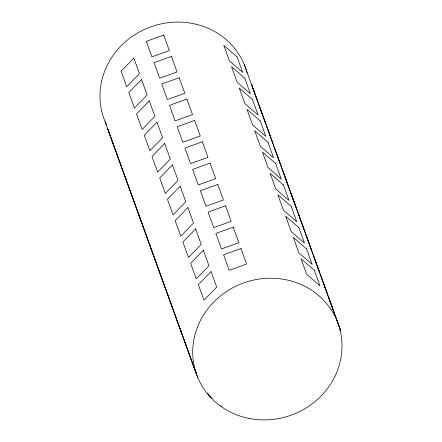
<?xml version="1.0" encoding="UTF-8"?>
<svg xmlns="http://www.w3.org/2000/svg" width="442" height="442" viewBox="0 0 442 442"><rect width="100%" height="100%" fill="white"/><g stroke="black" fill="none" stroke-linecap="round" stroke-linejoin="round"><path stroke-width="0.66" d="M212.083 398.093L208.513 394.993L207.812 393.054M220.757 405.618L221.779 406.502M257.371 100.483L251.752 84.958L265.327 122.578M259.482 106.301L280.78 165.269M267.206 127.65L272.825 143.169M274.935 148.993L294.129 202.138M282.659 170.336L288.278 185.861M296.007 207.204L290.388 191.684L303.963 229.304M298.112 213.027L319.417 271.99M305.842 234.37L311.461 249.896M313.566 255.719L332.76 308.859M321.295 277.062L326.914 292.587M334.638 313.93L329.019 298.405L340.489 330.207L244.266 64.532M105.014 121.329L197.734 377.468M120.992 165.612L107.649 128.744L136.445 208.298M121.219 166.363L142.296 224.575M136.672 209.049L144.175 229.647M144.401 230.398L175.082 315.024M159.628 272.333L138.556 214.121M159.855 273.084L196.381 373.987L175.308 315.776M106.555 124.76A75.201 70.256 -19.9 0 1 150.23 27.056A75.201 70.256 -19.9 0 1 247.078 72.842M133.804 58.129L121.091 71.234L126.71 86.754L139.423 73.654L133.804 58.129M141.534 79.472L128.815 92.577L134.434 108.102L147.153 94.997L141.534 79.472M149.258 100.82L136.545 113.92L142.164 129.445L154.877 116.34L149.258 100.82M156.987 122.163L144.269 135.269L149.888 150.788L162.606 137.689L156.987 122.163M164.711 143.506L151.998 156.612L157.617 172.137L170.33 159.032L164.711 143.506M172.441 164.855L159.722 177.955L165.341 193.48L178.06 180.375L172.441 164.855M180.165 186.198L167.452 199.303L173.071 214.823L185.784 201.723L180.165 186.198M187.894 207.541L175.176 220.646L180.795 236.172L193.513 223.066L187.894 207.541M195.618 228.89L182.905 241.989L188.524 257.515L201.237 244.409L195.618 228.89M203.348 250.233L190.629 263.338L196.248 278.858L208.967 265.758L203.348 250.233M211.072 271.576L198.359 284.681L203.977 300.201L216.69 287.101L211.072 271.576M163.717 35.067L146.296 41.333L151.915 56.852L169.336 50.592L163.717 35.067M171.441 56.41L154.026 62.676L159.645 78.201L177.06 71.935L171.441 56.41M179.17 77.753L161.75 84.019L167.369 99.544L184.789 93.279L179.17 77.753M186.894 99.102L169.479 105.367L175.098 120.887L192.513 114.622L186.894 99.102M194.624 120.445L177.203 126.71L182.822 142.236L200.243 135.97L194.624 120.445M202.348 141.788L184.933 148.053L190.552 163.579L207.967 157.313L202.348 141.788M210.077 163.137L192.657 169.402L198.276 184.922L215.696 178.656L210.077 163.137M217.801 184.48L200.386 190.745L206.005 206.27L223.42 200.005L217.801 184.48M225.53 205.823L208.11 212.088L213.729 227.613L231.149 221.348L225.53 205.823M233.254 227.171L215.84 233.431L221.459 248.957L238.873 242.691L233.254 227.171M240.984 248.514L223.564 254.78L229.183 270.3L246.603 264.04L240.984 248.514M237.045 56.836L223.779 45.333L229.404 60.852L242.664 72.361L237.045 56.836M244.774 78.184L231.509 66.676L237.127 82.201L250.393 93.704L244.774 78.184M252.498 99.527L239.232 88.019L244.857 103.544L258.117 115.053L252.498 99.527M260.228 120.87L246.962 109.362L252.581 124.887L265.846 136.396L260.228 120.87M267.951 142.219L254.686 130.71L260.31 146.23L273.57 157.739L267.951 142.219M275.681 163.562L262.415 152.054L268.034 167.579L281.3 179.087L275.681 163.562M283.405 184.905L270.139 173.397L275.764 188.922L289.024 200.43L283.405 184.905M291.134 206.254L277.869 194.745L283.488 210.265L296.753 221.773L291.134 206.254M298.858 227.597L285.593 216.088L291.217 231.614L304.477 243.117L298.858 227.597M306.588 248.94L293.322 237.431L298.941 252.957L312.207 264.465L306.588 248.94M314.312 270.283L301.046 258.78L306.671 274.3L319.931 285.808L314.312 270.283M249.327 418.497A75.201 70.256 -19.9 0 0 339.108 326.566A75.201 70.256 -19.9 0 0 213.646 302.14A75.201 70.256 -19.9 0 0 249.327 418.497"/></g></svg>
